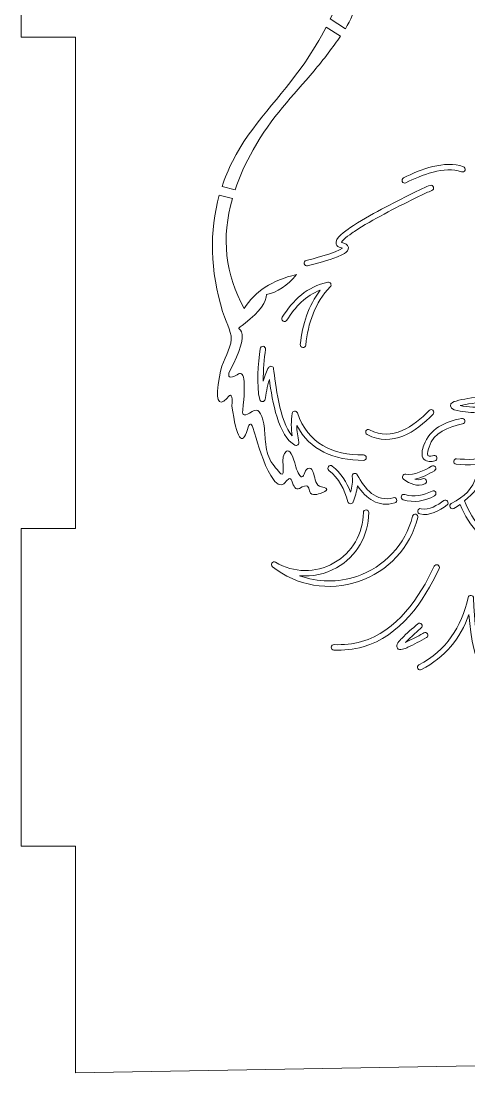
# Model space of a CAD drawing. Header units: centimetres. Extents: x -35.4 to 35.4, y -35.4 to 35.4.
# Drawn here: x 6.44 to 11.38, y -35.18 to -23.59 of the extents above; entities that cross this region are included whole.
import ezdxf

# ---------------------------------------------------------------- set-up
doc = ezdxf.new("R2010")
doc.units = ezdxf.units.CM
doc.header["$MEASUREMENT"] = 0
doc.layers.add('layer 1', color=7, linetype='Continuous')

msp = doc.modelspace()

# ---------------------------------------------------------------- linework, layer by layer
at = {"layer": 'layer 1', "color": 250, "lineweight": 9}
for points, knots in [([(25.92077, -18.09529), (25.92077, -18.09529), (7.04419, -17.76356), (7.04419, -17.76356), (7.04419, -17.76356), (7.04419, -17.76356), (7.04419, -20.26356), (7.04419, -20.26356), (7.04419, -20.26356), (7.04419, -20.26356), (6.44419, -20.26356), (6.44419, -20.26356), (6.44419, -20.26356), (6.44419, -20.26356), (6.44419, -23.76356), (6.44419, -23.76356), (6.44419, -23.76356), (6.44419, -23.76356), (7.04419, -23.76356), (7.04419, -23.76356), (7.04419, -23.76356), (7.04419, -23.76356), (7.04419, -29.17998), (7.04419, -29.17998), (7.04419, -29.17998), (7.04419, -29.17998), (6.44419, -29.17998), (6.44419, -29.17998), (6.44419, -29.17998), (6.44419, -29.17998), (6.44419, -32.67998), (6.44419, -32.67998), (6.44419, -32.67998), (6.44419, -32.67998), (7.04419, -32.67998), (7.04419, -32.67998), (7.04419, -32.67998), (7.04419, -32.67998), (7.04419, -35.17998), (7.04419, -35.17998), (7.04419, -35.17998), (7.04419, -35.17998), (25.92077, -34.84825), (25.92077, -34.84825), (25.92077, -34.84825), (25.92077, -34.84825), (25.92077, -32.67998), (25.92077, -32.67998), (25.92077, -32.67998), (25.92077, -32.67998), (26.52077, -32.67998), (26.52077, -32.67998), (26.52077, -32.67998), (26.52077, -32.67998), (26.52077, -33.27998), (26.52077, -33.27998), (26.52077, -33.27998), (26.52077, -33.27998), (26.82077, -33.27998), (26.82077, -33.27998), (26.82077, -33.27998), (26.90033, -33.27998), (26.97664, -33.24837), (27.0329, -33.19211), (27.0329, -33.19211), (27.08916, -33.13585), (27.12077, -33.05954), (27.12077, -32.97998), (27.12077, -32.97998), (27.12077, -32.97998), (27.12077, -28.87998), (27.12077, -28.87998), (27.12077, -28.87998), (27.12077, -28.71429), (26.98645, -28.57998), (26.82077, -28.57998), (26.82077, -28.57998), (26.82077, -28.57998), (26.52077, -28.57998), (26.52077, -28.57998), (26.52077, -28.57998), (26.52077, -28.57998), (26.52077, -29.17998), (26.52077, -29.17998), (26.52077, -29.17998), (26.52077, -29.17998), (25.92077, -29.17998), (25.92077, -29.17998), (25.92077, -29.17998), (25.92077, -29.17998), (25.92077, -23.76356), (25.92077, -23.76356), (25.92077, -23.76356), (25.92077, -23.76356), (26.59077, -23.76356), (26.59077, -23.76356), (26.59077, -23.76356), (26.59077, -23.76356), (26.59077, -24.36356), (26.59077, -24.36356), (26.59077, -24.36356), (26.59077, -24.36356), (26.82077, -24.36356), (26.82077, -24.36356), (26.82077, -24.36356), (26.90033, -24.36356), (26.97664, -24.33196), (27.0329, -24.2757), (27.0329, -24.2757), (27.08916, -24.21944), (27.12077, -24.14313), (27.12077, -24.06356), (27.12077, -24.06356), (27.12077, -24.06356), (27.12077, -19.96356), (27.12077, -19.96356), (27.12077, -19.96356), (27.12077, -19.79788), (26.98645, -19.66357), (26.82077, -19.66356), (26.82077, -19.66356), (26.82077, -19.66356), (26.59077, -19.66356), (26.59077, -19.66356), (26.59077, -19.66356), (26.59077, -19.66356), (26.59077, -20.26356), (26.59077, -20.26356), (26.59077, -20.26356), (26.59077, -20.26356), (25.92077, -20.26356), (25.92077, -20.26356), (25.92077, -20.26356), (25.92077, -20.26356), (25.92077, -18.09529), (25.92077, -18.09529)], [0, 0, 0, 0, 0.02857143, 0.02857143, 0.02857143, 0.02857143, 0.05714286, 0.05714286, 0.05714286, 0.05714286, 0.08571429, 0.08571429, 0.08571429, 0.08571429, 0.11428571, 0.11428571, 0.11428571, 0.11428571, 0.14285714, 0.14285714, 0.14285714, 0.14285714, 0.17142857, 0.17142857, 0.17142857, 0.17142857, 0.2, 0.2, 0.2, 0.2, 0.22857143, 0.22857143, 0.22857143, 0.22857143, 0.25714286, 0.25714286, 0.25714286, 0.25714286, 0.28571429, 0.28571429, 0.28571429, 0.28571429, 0.31428571, 0.31428571, 0.31428571, 0.31428571, 0.34285714, 0.34285714, 0.34285714, 0.34285714, 0.37142857, 0.37142857, 0.37142857, 0.37142857, 0.4, 0.4, 0.4, 0.4, 0.42857143, 0.42857143, 0.42857143, 0.42857143, 0.45714286, 0.45714286, 0.45714286, 0.45714286, 0.48571429, 0.48571429, 0.48571429, 0.48571429, 0.51428571, 0.51428571, 0.51428571, 0.51428571, 0.54285714, 0.54285714, 0.54285714, 0.54285714, 0.57142857, 0.57142857, 0.57142857, 0.57142857, 0.6, 0.6, 0.6, 0.6, 0.62857143, 0.62857143, 0.62857143, 0.62857143, 0.65714286, 0.65714286, 0.65714286, 0.65714286, 0.68571429, 0.68571429, 0.68571429, 0.68571429, 0.71428571, 0.71428571, 0.71428571, 0.71428571, 0.74285714, 0.74285714, 0.74285714, 0.74285714, 0.77142857, 0.77142857, 0.77142857, 0.77142857, 0.8, 0.8, 0.8, 0.8, 0.82857143, 0.82857143, 0.82857143, 0.82857143, 0.85714286, 0.85714286, 0.85714286, 0.85714286, 0.88571429, 0.88571429, 0.88571429, 0.88571429, 0.91428571, 0.91428571, 0.91428571, 0.91428571, 0.94285714, 0.94285714, 0.94285714, 0.94285714, 1, 1, 1, 1]), ([(10.22658, -22.96989), (10.17871, -23.31217), (10.13847, -23.4739), (10.01925, -23.67045), (10.01925, -23.67045), (10.01925, -23.67045), (9.85374, -23.56309), (9.85374, -23.56309), (9.85374, -23.56309), (9.96768, -23.33109), (10.04704, -23.10343), (10.09183, -22.88005), (10.09183, -22.88005), (10.14798, -22.60003), (10.13015, -22.35677), (10.15505, -22.09305), (10.15505, -22.09305), (10.16453, -21.99257), (10.18045, -21.89639), (10.20341, -21.8023), (10.20341, -21.8023), (10.20341, -21.8023), (10.31098, -21.84999), (10.31098, -21.84999), (10.31098, -21.84999), (10.25903, -22.13533), (10.2717, -22.42915), (10.24892, -22.79149), (10.24892, -22.79149), (10.24497, -22.85433), (10.23445, -22.91354), (10.22658, -22.96989)], [0, 0, 0, 0, 0.11111111, 0.11111111, 0.11111111, 0.11111111, 0.22222222, 0.22222222, 0.22222222, 0.22222222, 0.33333333, 0.33333333, 0.33333333, 0.33333333, 0.44444444, 0.44444444, 0.44444444, 0.44444444, 0.55555556, 0.55555556, 0.55555556, 0.55555556, 0.66666667, 0.66666667, 0.66666667, 0.66666667, 0.77777778, 0.77777778, 0.77777778, 0.77777778, 1, 1, 1, 1]), ([(9.00344, -25.00445), (8.91931, -25.15451), (8.85301, -25.30126), (8.80452, -25.44466), (8.80452, -25.44466), (8.80452, -25.44466), (8.65962, -25.40928), (8.65962, -25.40928), (8.65962, -25.40928), (8.691, -25.31582), (8.72932, -25.22383), (8.77462, -25.13334), (8.77462, -25.13334), (8.97804, -24.72699), (9.31418, -24.42474), (9.57125, -24.04545), (9.57125, -24.04545), (9.66089, -23.9132), (9.73984, -23.78228), (9.80812, -23.6527), (9.80812, -23.6527), (9.80812, -23.6527), (9.96507, -23.7545), (9.96507, -23.7545), (9.96507, -23.7545), (9.92718, -23.81033), (9.8829, -23.87069), (9.83057, -23.93965), (9.83057, -23.93965), (9.77838, -24.00846), (9.72633, -24.07251), (9.67462, -24.13387), (9.67462, -24.13387), (9.43774, -24.415), (9.20799, -24.6396), (9.00344, -25.00445)], [0, 0, 0, 0, 0.1, 0.1, 0.1, 0.1, 0.2, 0.2, 0.2, 0.2, 0.3, 0.3, 0.3, 0.3, 0.4, 0.4, 0.4, 0.4, 0.5, 0.5, 0.5, 0.5, 0.6, 0.6, 0.6, 0.6, 0.7, 0.7, 0.7, 0.7, 0.8, 0.8, 0.8, 0.8, 1, 1, 1, 1]), ([(10.66058, -25.31451), (10.84383, -25.22356), (11.1157, -25.11529), (11.32063, -25.19151), (11.32063, -25.19151), (11.33612, -25.19727), (11.34405, -25.2146), (11.33829, -25.23009), (11.33829, -25.23009), (11.33253, -25.24558), (11.3152, -25.25351), (11.29971, -25.24775), (11.29971, -25.24775), (11.11419, -25.17874), (10.85232, -25.28633), (10.68726, -25.36825), (10.68726, -25.36825), (10.67246, -25.3756), (10.65439, -25.36952), (10.64705, -25.35472), (10.64705, -25.35472), (10.6397, -25.33992), (10.64578, -25.32185), (10.66058, -25.31451)], [0, 0, 0, 0, 0.14285714, 0.14285714, 0.14285714, 0.14285714, 0.28571429, 0.28571429, 0.28571429, 0.28571429, 0.42857143, 0.42857143, 0.42857143, 0.42857143, 0.57142857, 0.57142857, 0.57142857, 0.57142857, 0.71428571, 0.71428571, 0.71428571, 0.71428571, 1, 1, 1, 1]), ([(9.14905, -26.60013), (9.15383, -26.67958), (9.07586, -26.78488), (8.91518, -26.91605), (8.91518, -26.91605), (8.81338, -26.99909), (8.84388, -26.95171), (8.87298, -27.01208), (8.87298, -27.01208), (8.90517, -27.07895), (8.86238, -27.22245), (8.74453, -27.44258), (8.74453, -27.44258), (8.71609, -27.51483), (8.74358, -27.52924), (8.82702, -27.48579), (8.82702, -27.48579), (8.90446, -27.41947), (8.92475, -27.54907), (8.8879, -27.87462), (8.8879, -27.87462), (8.87651, -27.94131), (8.9112, -27.9459), (8.99197, -27.88836), (8.99197, -27.88836), (9.05361, -27.84845), (9.09604, -27.89442), (9.11919, -28.02625), (9.11919, -28.02625), (9.13116, -28.09438), (9.13246, -28.15857), (9.13791, -28.22107), (9.13791, -28.22107), (9.14514, -28.30395), (9.16192, -28.37544), (9.19901, -28.43968), (9.19901, -28.43968), (9.21713, -28.47106), (9.2807, -28.55163), (9.30878, -28.57604), (9.30878, -28.57604), (9.36914, -28.62839), (9.29141, -28.36642), (9.36911, -28.3275), (9.36911, -28.3275), (9.40668, -28.30868), (9.44134, -28.36651), (9.47309, -28.50106), (9.47309, -28.50106), (9.49887, -28.57332), (9.52081, -28.60997), (9.53886, -28.61101), (9.53886, -28.61101), (9.56901, -28.61272), (9.5694, -28.51347), (9.62427, -28.51353), (9.62427, -28.51353), (9.64372, -28.51356), (9.65959, -28.53556), (9.67188, -28.57946), (9.67188, -28.57946), (9.68656, -28.63197), (9.68758, -28.70542), (9.75784, -28.721), (9.75784, -28.721), (9.83872, -28.73675), (9.83342, -28.76052), (9.74197, -28.79227), (9.74197, -28.79227), (9.71751, -28.80073), (9.69153, -28.80778), (9.6695, -28.80496), (9.6695, -28.80496), (9.60634, -28.79685), (9.6307, -28.72951), (9.60268, -28.71411), (9.60268, -28.71411), (9.58618, -28.70503), (9.55672, -28.71257), (9.51432, -28.73672), (9.51432, -28.73672), (9.46936, -28.76219), (9.45165, -28.7153), (9.42922, -28.65477), (9.42922, -28.65477), (9.40988, -28.60255), (9.38777, -28.63776), (9.35742, -28.67105), (9.35742, -28.67105), (9.31668, -28.71579), (9.27186, -28.70151), (9.22594, -28.64076), (9.22594, -28.64076), (9.14486, -28.53351), (9.07613, -28.31426), (9.03561, -28.18346), (9.03561, -28.18346), (9.03561, -28.18346), (8.99989, -28.06646), (8.99989, -28.06646), (8.99989, -28.06646), (8.98232, -28.00878), (8.96264, -28.01551), (8.94092, -28.08671), (8.94092, -28.08671), (8.87985, -28.27987), (8.82224, -28.19413), (8.76811, -27.82946), (8.76811, -27.82946), (8.77853, -27.70678), (8.76019, -27.67928), (8.71312, -27.74699), (8.71312, -27.74699), (8.61358, -27.84157), (8.58618, -27.76118), (8.63092, -27.50582), (8.63092, -27.50582), (8.66136, -27.3318), (8.7278, -27.2565), (8.75518, -27.13644), (8.75518, -27.13644), (8.78115, -27.0226), (8.71505, -26.94944), (8.66656, -26.78926), (8.66656, -26.78926), (8.52885, -26.33446), (8.5167, -25.90636), (8.63004, -25.50499), (8.63004, -25.50499), (8.63004, -25.50499), (8.77468, -25.54031), (8.77468, -25.54031), (8.77468, -25.54031), (8.65015, -25.97631), (8.69374, -26.38091), (8.90556, -26.75408), (8.90556, -26.75408), (9.01867, -26.56785), (9.21047, -26.44322), (9.48093, -26.38019), (9.48093, -26.38019), (9.37953, -26.50356), (9.2689, -26.57687), (9.14905, -26.60013)], [0, 0, 0, 0, 0.02702703, 0.02702703, 0.02702703, 0.02702703, 0.05405405, 0.05405405, 0.05405405, 0.05405405, 0.08108108, 0.08108108, 0.08108108, 0.08108108, 0.10810811, 0.10810811, 0.10810811, 0.10810811, 0.13513514, 0.13513514, 0.13513514, 0.13513514, 0.16216216, 0.16216216, 0.16216216, 0.16216216, 0.18918919, 0.18918919, 0.18918919, 0.18918919, 0.21621622, 0.21621622, 0.21621622, 0.21621622, 0.24324324, 0.24324324, 0.24324324, 0.24324324, 0.27027027, 0.27027027, 0.27027027, 0.27027027, 0.2972973, 0.2972973, 0.2972973, 0.2972973, 0.32432432, 0.32432432, 0.32432432, 0.32432432, 0.35135135, 0.35135135, 0.35135135, 0.35135135, 0.37837838, 0.37837838, 0.37837838, 0.37837838, 0.40540541, 0.40540541, 0.40540541, 0.40540541, 0.43243243, 0.43243243, 0.43243243, 0.43243243, 0.45945946, 0.45945946, 0.45945946, 0.45945946, 0.48648649, 0.48648649, 0.48648649, 0.48648649, 0.51351351, 0.51351351, 0.51351351, 0.51351351, 0.54054054, 0.54054054, 0.54054054, 0.54054054, 0.56756757, 0.56756757, 0.56756757, 0.56756757, 0.59459459, 0.59459459, 0.59459459, 0.59459459, 0.62162162, 0.62162162, 0.62162162, 0.62162162, 0.64864865, 0.64864865, 0.64864865, 0.64864865, 0.67567568, 0.67567568, 0.67567568, 0.67567568, 0.7027027, 0.7027027, 0.7027027, 0.7027027, 0.72972973, 0.72972973, 0.72972973, 0.72972973, 0.75675676, 0.75675676, 0.75675676, 0.75675676, 0.78378378, 0.78378378, 0.78378378, 0.78378378, 0.81081081, 0.81081081, 0.81081081, 0.81081081, 0.83783784, 0.83783784, 0.83783784, 0.83783784, 0.86486486, 0.86486486, 0.86486486, 0.86486486, 0.89189189, 0.89189189, 0.89189189, 0.89189189, 0.91891892, 0.91891892, 0.91891892, 0.91891892, 0.94594595, 0.94594595, 0.94594595, 0.94594595, 1, 1, 1, 1]), ([(10.99089, -25.4159), (10.99634, -25.4315), (10.98806, -25.44867), (10.97247, -25.45412), (10.97247, -25.45412), (10.95263, -25.46105), (10.93055, -25.47197), (10.91139, -25.48078), (10.91139, -25.48078), (10.87027, -25.49968), (10.82941, -25.51923), (10.7887, -25.53901), (10.7887, -25.53901), (10.6739, -25.5948), (10.5599, -25.65281), (10.44746, -25.71321), (10.44746, -25.71321), (10.33654, -25.77281), (10.22357, -25.83562), (10.1187, -25.90534), (10.1187, -25.90534), (10.09627, -25.92024), (9.99136, -25.99214), (9.97678, -26.02403), (9.97678, -26.02403), (9.97678, -26.02403), (9.98065, -26.02523), (9.98065, -26.02523), (9.98065, -26.02523), (10.00974, -26.03307), (10.04949, -26.04758), (10.05367, -26.08246), (10.05367, -26.08246), (10.06003, -26.1357), (9.96947, -26.16976), (9.9313, -26.18477), (9.9313, -26.18477), (9.8274, -26.22563), (9.71136, -26.25593), (9.60325, -26.28356), (9.60325, -26.28356), (9.58724, -26.28765), (9.57085, -26.27793), (9.56675, -26.26192), (9.56675, -26.26192), (9.56266, -26.24591), (9.57238, -26.22952), (9.58839, -26.22542), (9.58839, -26.22542), (9.63643, -26.21315), (9.93199, -26.13644), (9.98762, -26.09078), (9.98762, -26.09078), (9.97976, -26.08739), (9.96946, -26.08436), (9.96505, -26.08317), (9.96505, -26.08317), (9.94459, -26.07766), (9.92551, -26.06649), (9.91811, -26.04547), (9.91811, -26.04547), (9.89521, -25.98046), (10.02592, -25.89578), (10.06879, -25.8666), (10.06879, -25.8666), (10.17954, -25.79119), (10.30105, -25.72376), (10.41907, -25.66036), (10.41907, -25.66036), (10.53222, -25.59957), (10.64695, -25.54119), (10.76248, -25.48504), (10.76248, -25.48504), (10.80357, -25.46508), (10.84482, -25.44534), (10.88633, -25.42626), (10.88633, -25.42626), (10.90733, -25.41661), (10.9309, -25.40509), (10.95267, -25.39748), (10.95267, -25.39748), (10.96827, -25.39203), (10.98544, -25.40031), (10.99089, -25.4159)], [0, 0, 0, 0, 0.04545455, 0.04545455, 0.04545455, 0.04545455, 0.09090909, 0.09090909, 0.09090909, 0.09090909, 0.13636364, 0.13636364, 0.13636364, 0.13636364, 0.18181818, 0.18181818, 0.18181818, 0.18181818, 0.22727273, 0.22727273, 0.22727273, 0.22727273, 0.27272727, 0.27272727, 0.27272727, 0.27272727, 0.31818182, 0.31818182, 0.31818182, 0.31818182, 0.36363636, 0.36363636, 0.36363636, 0.36363636, 0.40909091, 0.40909091, 0.40909091, 0.40909091, 0.45454545, 0.45454545, 0.45454545, 0.45454545, 0.5, 0.5, 0.5, 0.5, 0.54545455, 0.54545455, 0.54545455, 0.54545455, 0.59090909, 0.59090909, 0.59090909, 0.59090909, 0.63636364, 0.63636364, 0.63636364, 0.63636364, 0.68181818, 0.68181818, 0.68181818, 0.68181818, 0.72727273, 0.72727273, 0.72727273, 0.72727273, 0.77272727, 0.77272727, 0.77272727, 0.77272727, 0.81818182, 0.81818182, 0.81818182, 0.81818182, 0.86363636, 0.86363636, 0.86363636, 0.86363636, 0.90909091, 0.90909091, 0.90909091, 0.90909091, 1, 1, 1, 1]), ([(9.85311, -26.51488), (9.68401, -26.69075), (9.60686, -26.9178), (9.58247, -27.15694), (9.58247, -27.15694), (9.58079, -27.17338), (9.56601, -27.18542), (9.54958, -27.18375), (9.54958, -27.18375), (9.53314, -27.18207), (9.5211, -27.16729), (9.52277, -27.15086), (9.52277, -27.15086), (9.5451, -26.93202), (9.61007, -26.7235), (9.74299, -26.55092), (9.74299, -26.55092), (9.58454, -26.61183), (9.4653, -26.73696), (9.37383, -26.88312), (9.37383, -26.88312), (9.36506, -26.89712), (9.34649, -26.9014), (9.33248, -26.89263), (9.33248, -26.89263), (9.31848, -26.88386), (9.3142, -26.86529), (9.32297, -26.85128), (9.32297, -26.85128), (9.44086, -26.66293), (9.6021, -26.50971), (9.82555, -26.46468), (9.82555, -26.46468), (9.83863, -26.46205), (9.85136, -26.46797), (9.85778, -26.47966), (9.85778, -26.47966), (9.8642, -26.49135), (9.86235, -26.50527), (9.85311, -26.51488)], [0, 0, 0, 0, 0.09090909, 0.09090909, 0.09090909, 0.09090909, 0.18181818, 0.18181818, 0.18181818, 0.18181818, 0.27272727, 0.27272727, 0.27272727, 0.27272727, 0.36363636, 0.36363636, 0.36363636, 0.36363636, 0.45454545, 0.45454545, 0.45454545, 0.45454545, 0.54545455, 0.54545455, 0.54545455, 0.54545455, 0.63636364, 0.63636364, 0.63636364, 0.63636364, 0.72727273, 0.72727273, 0.72727273, 0.72727273, 0.81818182, 0.81818182, 0.81818182, 0.81818182, 1, 1, 1, 1]), ([(9.20687, -27.39198), (9.21911, -27.39525), (9.22763, -27.4052), (9.22897, -27.4178), (9.22897, -27.4178), (9.24562, -27.57462), (9.29485, -27.99784), (9.43332, -28.15901), (9.43332, -28.15901), (9.42131, -28.07695), (9.41992, -27.9938), (9.43265, -27.91127), (9.43265, -27.91127), (9.43478, -27.89746), (9.4457, -27.88721), (9.45961, -27.88596), (9.45961, -27.88596), (9.47352, -27.88471), (9.48609, -27.89284), (9.49066, -27.90604), (9.49066, -27.90604), (9.60721, -28.24339), (9.8769, -28.36727), (10.22044, -28.36892), (10.22044, -28.36892), (10.23697, -28.369), (10.25038, -28.38254), (10.2503, -28.39906), (10.2503, -28.39906), (10.25022, -28.41559), (10.23668, -28.429), (10.22016, -28.42892), (10.22016, -28.42892), (9.89337, -28.42735), (9.62741, -28.31801), (9.48379, -28.04225), (9.48379, -28.04225), (9.48476, -28.10438), (9.49319, -28.16633), (9.50723, -28.22722), (9.50723, -28.22722), (9.50992, -28.23888), (9.50584, -28.25033), (9.49638, -28.25767), (9.49638, -28.25767), (9.48692, -28.265), (9.47481, -28.2661), (9.46419, -28.26059), (9.46419, -28.26059), (9.28327, -28.16675), (9.21267, -27.77705), (9.18211, -27.53547), (9.18211, -27.53547), (9.15915, -27.61218), (9.14276, -27.70669), (9.13446, -27.75587), (9.13446, -27.75587), (9.13207, -27.77003), (9.1204, -27.78029), (9.10606, -27.78086), (9.10606, -27.78086), (9.09172, -27.78142), (9.07927, -27.7721), (9.07578, -27.75818), (9.07578, -27.75818), (9.03578, -27.59873), (9.05946, -27.35925), (9.07904, -27.19743), (9.07904, -27.19743), (9.08102, -27.18102), (9.09602, -27.16926), (9.11242, -27.17125), (9.11242, -27.17125), (9.12883, -27.17323), (9.14059, -27.18823), (9.1386, -27.20463), (9.1386, -27.20463), (9.12677, -27.3025), (9.1127, -27.43441), (9.11405, -27.55616), (9.11405, -27.55616), (9.12995, -27.49535), (9.15005, -27.43761), (9.17484, -27.40338), (9.17484, -27.40338), (9.18227, -27.39311), (9.19462, -27.38872), (9.20687, -27.39198)], [0, 0, 0, 0, 0.04347826, 0.04347826, 0.04347826, 0.04347826, 0.08695652, 0.08695652, 0.08695652, 0.08695652, 0.13043478, 0.13043478, 0.13043478, 0.13043478, 0.17391304, 0.17391304, 0.17391304, 0.17391304, 0.2173913, 0.2173913, 0.2173913, 0.2173913, 0.26086957, 0.26086957, 0.26086957, 0.26086957, 0.30434783, 0.30434783, 0.30434783, 0.30434783, 0.34782609, 0.34782609, 0.34782609, 0.34782609, 0.39130435, 0.39130435, 0.39130435, 0.39130435, 0.43478261, 0.43478261, 0.43478261, 0.43478261, 0.47826087, 0.47826087, 0.47826087, 0.47826087, 0.52173913, 0.52173913, 0.52173913, 0.52173913, 0.56521739, 0.56521739, 0.56521739, 0.56521739, 0.60869565, 0.60869565, 0.60869565, 0.60869565, 0.65217391, 0.65217391, 0.65217391, 0.65217391, 0.69565217, 0.69565217, 0.69565217, 0.69565217, 0.73913043, 0.73913043, 0.73913043, 0.73913043, 0.7826087, 0.7826087, 0.7826087, 0.7826087, 0.82608696, 0.82608696, 0.82608696, 0.82608696, 0.86956522, 0.86956522, 0.86956522, 0.86956522, 0.91304348, 0.91304348, 0.91304348, 0.91304348, 1, 1, 1, 1]), ([(11.36823, -27.74687), (11.59825, -27.70898), (11.85821, -27.72331), (12.00262, -27.93222), (12.00262, -27.93222), (12.01201, -27.94581), (12.00859, -27.96456), (11.995, -27.97396), (11.995, -27.97396), (11.98141, -27.98335), (11.96266, -27.97993), (11.95326, -27.96634), (11.95326, -27.96634), (11.82362, -27.77878), (11.58266, -27.77236), (11.37799, -27.80607), (11.37799, -27.80607), (11.3637, -27.80842), (11.31979, -27.81585), (11.28338, -27.82444), (11.28338, -27.82444), (11.36155, -27.83773), (11.49759, -27.84669), (11.5282, -27.84864), (11.5282, -27.84864), (11.54469, -27.84969), (11.55728, -27.864), (11.55623, -27.88049), (11.55623, -27.88049), (11.55518, -27.89698), (11.54087, -27.90957), (11.52438, -27.90852), (11.52438, -27.90852), (11.445, -27.90346), (11.36178, -27.89785), (11.28326, -27.88498), (11.28326, -27.88498), (11.25166, -27.8798), (11.17939, -27.87057), (11.17806, -27.82756), (11.17806, -27.82756), (11.17706, -27.79491), (11.21497, -27.78169), (11.24022, -27.77401), (11.24022, -27.77401), (11.28099, -27.76159), (11.32621, -27.75379), (11.36823, -27.74687)], [0, 0, 0, 0, 0.07692308, 0.07692308, 0.07692308, 0.07692308, 0.15384615, 0.15384615, 0.15384615, 0.15384615, 0.23076923, 0.23076923, 0.23076923, 0.23076923, 0.30769231, 0.30769231, 0.30769231, 0.30769231, 0.38461538, 0.38461538, 0.38461538, 0.38461538, 0.46153846, 0.46153846, 0.46153846, 0.46153846, 0.53846154, 0.53846154, 0.53846154, 0.53846154, 0.61538462, 0.61538462, 0.61538462, 0.61538462, 0.69230769, 0.69230769, 0.69230769, 0.69230769, 0.76923077, 0.76923077, 0.76923077, 0.76923077, 0.84615385, 0.84615385, 0.84615385, 0.84615385, 1, 1, 1, 1]), ([(10.28719, -28.09149), (10.53638, -28.22112), (10.77108, -28.05553), (10.94299, -27.87734), (10.94299, -27.87734), (10.95446, -27.86545), (10.97352, -27.86511), (10.98541, -27.87658), (10.98541, -27.87658), (10.9973, -27.88805), (10.99764, -27.90711), (10.98617, -27.919), (10.98617, -27.919), (10.79379, -28.1184), (10.5353, -28.28819), (10.25949, -28.14471), (10.25949, -28.14471), (10.24484, -28.13709), (10.2391, -28.11891), (10.24673, -28.10425), (10.24673, -28.10425), (10.25435, -28.0896), (10.27253, -28.08386), (10.28719, -28.09149)], [0, 0, 0, 0, 0.14285714, 0.14285714, 0.14285714, 0.14285714, 0.28571429, 0.28571429, 0.28571429, 0.28571429, 0.42857143, 0.42857143, 0.42857143, 0.42857143, 0.57142857, 0.57142857, 0.57142857, 0.57142857, 0.71428571, 0.71428571, 0.71428571, 0.71428571, 1, 1, 1, 1]), ([(11.33582, -27.99039), (11.33908, -28.00659), (11.32853, -28.02246), (11.31233, -28.02572), (11.31233, -28.02572), (11.14549, -28.05929), (10.99716, -28.12007), (10.94198, -28.28106), (10.94198, -28.28106), (10.94198, -28.28106), (10.94161, -28.28207), (10.94161, -28.28207), (10.94161, -28.28207), (10.93536, -28.29837), (10.91428, -28.35857), (10.92936, -28.37453), (10.92936, -28.37453), (10.94057, -28.38638), (10.98003, -28.37873), (10.9932, -28.37565), (10.9932, -28.37565), (11.00929, -28.3719), (11.02547, -28.38196), (11.02923, -28.39806), (11.02923, -28.39806), (11.03298, -28.41415), (11.02292, -28.43033), (11.00682, -28.43409), (11.00682, -28.43409), (10.96745, -28.44327), (10.91641, -28.44817), (10.88576, -28.41574), (10.88576, -28.41574), (10.84775, -28.37554), (10.86817, -28.30613), (10.8854, -28.26109), (10.8854, -28.26109), (10.94761, -28.0802), (11.11293, -28.00464), (11.30049, -27.9669), (11.30049, -27.9669), (11.31669, -27.96364), (11.33256, -27.97419), (11.33582, -27.99039)], [0, 0, 0, 0, 0.08333333, 0.08333333, 0.08333333, 0.08333333, 0.16666667, 0.16666667, 0.16666667, 0.16666667, 0.25, 0.25, 0.25, 0.25, 0.33333333, 0.33333333, 0.33333333, 0.33333333, 0.41666667, 0.41666667, 0.41666667, 0.41666667, 0.5, 0.5, 0.5, 0.5, 0.58333333, 0.58333333, 0.58333333, 0.58333333, 0.66666667, 0.66666667, 0.66666667, 0.66666667, 0.75, 0.75, 0.75, 0.75, 0.83333333, 0.83333333, 0.83333333, 0.83333333, 1, 1, 1, 1]), ([(11.24634, -28.41031), (11.33769, -28.41894), (11.53802, -28.43198), (11.61189, -28.36324), (11.61189, -28.36324), (11.62399, -28.35198), (11.64304, -28.35267), (11.65429, -28.36476), (11.65429, -28.36476), (11.66555, -28.37686), (11.66486, -28.39591), (11.65277, -28.40716), (11.65277, -28.40716), (11.56105, -28.49251), (11.35529, -28.48086), (11.2407, -28.47005), (11.2407, -28.47005), (11.22425, -28.46849), (11.2121, -28.45381), (11.21365, -28.43736), (11.21365, -28.43736), (11.21521, -28.42091), (11.22989, -28.40876), (11.24634, -28.41031)], [0, 0, 0, 0, 0.14285714, 0.14285714, 0.14285714, 0.14285714, 0.28571429, 0.28571429, 0.28571429, 0.28571429, 0.42857143, 0.42857143, 0.42857143, 0.42857143, 0.57142857, 0.57142857, 0.57142857, 0.57142857, 0.71428571, 0.71428571, 0.71428571, 0.71428571, 1, 1, 1, 1]), ([(10.15066, -28.58722), (10.23155, -28.74028), (10.35603, -28.89522), (10.54779, -28.8395), (10.54779, -28.8395), (10.56366, -28.83489), (10.58036, -28.84407), (10.58497, -28.85994), (10.58497, -28.85994), (10.58958, -28.87581), (10.5804, -28.89251), (10.56453, -28.89712), (10.56453, -28.89712), (10.38159, -28.95028), (10.24799, -28.84713), (10.15326, -28.70827), (10.15326, -28.70827), (10.14456, -28.77055), (10.12462, -28.8338), (10.10515, -28.88656), (10.10515, -28.88656), (10.10057, -28.89899), (10.08897, -28.90671), (10.07573, -28.90614), (10.07573, -28.90614), (10.06249, -28.90558), (10.05159, -28.8969), (10.04808, -28.88412), (10.04808, -28.88412), (10.0115, -28.75102), (9.94803, -28.6257), (9.83837, -28.53829), (9.83837, -28.53829), (9.82545, -28.52799), (9.82331, -28.50905), (9.83361, -28.49613), (9.83361, -28.49613), (9.84391, -28.48321), (9.86285, -28.48107), (9.87577, -28.49137), (9.87577, -28.49137), (9.97083, -28.56715), (10.03467, -28.66808), (10.077, -28.77926), (10.077, -28.77926), (10.09295, -28.72117), (10.10347, -28.65809), (10.09457, -28.60632), (10.09457, -28.60632), (10.09206, -28.59168), (10.1004, -28.57763), (10.11447, -28.57284), (10.11447, -28.57284), (10.12854, -28.56805), (10.14372, -28.57408), (10.15066, -28.58722)], [0, 0, 0, 0, 0.06666667, 0.06666667, 0.06666667, 0.06666667, 0.13333333, 0.13333333, 0.13333333, 0.13333333, 0.2, 0.2, 0.2, 0.2, 0.26666667, 0.26666667, 0.26666667, 0.26666667, 0.33333333, 0.33333333, 0.33333333, 0.33333333, 0.4, 0.4, 0.4, 0.4, 0.46666667, 0.46666667, 0.46666667, 0.46666667, 0.53333333, 0.53333333, 0.53333333, 0.53333333, 0.6, 0.6, 0.6, 0.6, 0.66666667, 0.66666667, 0.66666667, 0.66666667, 0.73333333, 0.73333333, 0.73333333, 0.73333333, 0.8, 0.8, 0.8, 0.8, 0.86666667, 0.86666667, 0.86666667, 0.86666667, 1, 1, 1, 1]), ([(10.97044, -28.49113), (10.98456, -28.48255), (11.00308, -28.48707), (11.01165, -28.5012), (11.01165, -28.5012), (11.02023, -28.51532), (11.01571, -28.53384), (11.00158, -28.54241), (11.00158, -28.54241), (10.93922, -28.58028), (10.86194, -28.61993), (10.78412, -28.6361), (10.78412, -28.6361), (10.81223, -28.64446), (10.84175, -28.6448), (10.87114, -28.631), (10.87114, -28.631), (10.8861, -28.62398), (10.90402, -28.63045), (10.91105, -28.64541), (10.91105, -28.64541), (10.91807, -28.66037), (10.9116, -28.67829), (10.89664, -28.68532), (10.89664, -28.68532), (10.81236, -28.72488), (10.7289, -28.68884), (10.66093, -28.63446), (10.66093, -28.63446), (10.65017, -28.62585), (10.64666, -28.61158), (10.6522, -28.59897), (10.6522, -28.59897), (10.65774, -28.58635), (10.67062, -28.57928), (10.68424, -28.58138), (10.68424, -28.58138), (10.77824, -28.59587), (10.89287, -28.53824), (10.97044, -28.49113)], [0, 0, 0, 0, 0.09090909, 0.09090909, 0.09090909, 0.09090909, 0.18181818, 0.18181818, 0.18181818, 0.18181818, 0.27272727, 0.27272727, 0.27272727, 0.27272727, 0.36363636, 0.36363636, 0.36363636, 0.36363636, 0.45454545, 0.45454545, 0.45454545, 0.45454545, 0.54545455, 0.54545455, 0.54545455, 0.54545455, 0.63636364, 0.63636364, 0.63636364, 0.63636364, 0.72727273, 0.72727273, 0.72727273, 0.72727273, 0.81818182, 0.81818182, 0.81818182, 0.81818182, 1, 1, 1, 1]), ([(11.84571, -29.67633), (11.84591, -29.73753), (11.85197, -29.79972), (11.86508, -29.86023), (11.86508, -29.86023), (11.86508, -29.86023), (11.80819, -29.88081), (11.80819, -29.88081), (11.80819, -29.88081), (11.79301, -29.81384), (11.78593, -29.74477), (11.78571, -29.67653), (11.78571, -29.67653), (11.78547, -29.60208), (11.79313, -29.52689), (11.80789, -29.45284), (11.80789, -29.45284), (11.56621, -29.35309), (11.37693, -29.15793), (11.28487, -28.91326), (11.28487, -28.91326), (11.2628, -28.92911), (11.23944, -28.94385), (11.21476, -28.95741), (11.21476, -28.95741), (11.20028, -28.96537), (11.18198, -28.96005), (11.17402, -28.94557), (11.17402, -28.94557), (11.16606, -28.93109), (11.17138, -28.91279), (11.18586, -28.90483), (11.18586, -28.90483), (11.34501, -28.81738), (11.41269, -28.75758), (11.4678, -28.58632), (11.4678, -28.58632), (11.47286, -28.57059), (11.48982, -28.56189), (11.50555, -28.56695), (11.50555, -28.56695), (11.52128, -28.57201), (11.52998, -28.58897), (11.52492, -28.6047), (11.52492, -28.6047), (11.48032, -28.74328), (11.43919, -28.78257), (11.33443, -28.87399), (11.33443, -28.87399), (11.41683, -29.10836), (11.59363, -29.29634), (11.82133, -29.39342), (11.82133, -29.39342), (11.82842, -29.36538), (11.83651, -29.33759), (11.84556, -29.31013), (11.84556, -29.31013), (11.84556, -29.31013), (11.90168, -29.33156), (11.90168, -29.33156), (11.90168, -29.33156), (11.89007, -29.36705), (11.88013, -29.40315), (11.87201, -29.43959), (11.87201, -29.43959), (11.87201, -29.43959), (11.87148, -29.44198), (11.87148, -29.44198), (11.87148, -29.44198), (11.8544, -29.51938), (11.84545, -29.59832), (11.84571, -29.67633)], [0, 0, 0, 0, 0.05263158, 0.05263158, 0.05263158, 0.05263158, 0.10526316, 0.10526316, 0.10526316, 0.10526316, 0.15789474, 0.15789474, 0.15789474, 0.15789474, 0.21052632, 0.21052632, 0.21052632, 0.21052632, 0.26315789, 0.26315789, 0.26315789, 0.26315789, 0.31578947, 0.31578947, 0.31578947, 0.31578947, 0.36842105, 0.36842105, 0.36842105, 0.36842105, 0.42105263, 0.42105263, 0.42105263, 0.42105263, 0.47368421, 0.47368421, 0.47368421, 0.47368421, 0.52631579, 0.52631579, 0.52631579, 0.52631579, 0.57894737, 0.57894737, 0.57894737, 0.57894737, 0.63157895, 0.63157895, 0.63157895, 0.63157895, 0.68421053, 0.68421053, 0.68421053, 0.68421053, 0.73684211, 0.73684211, 0.73684211, 0.73684211, 0.78947368, 0.78947368, 0.78947368, 0.78947368, 0.84210526, 0.84210526, 0.84210526, 0.84210526, 0.89473684, 0.89473684, 0.89473684, 0.89473684, 1, 1, 1, 1]), ([(10.97462, -28.76695), (10.98934, -28.75946), (11.00747, -28.76536), (11.01496, -28.78009), (11.01496, -28.78009), (11.02245, -28.79481), (11.01655, -28.81294), (11.00182, -28.82043), (11.00182, -28.82043), (10.89354, -28.87551), (10.7745, -28.90026), (10.65677, -28.86144), (10.65677, -28.86144), (10.64108, -28.85627), (10.6325, -28.83925), (10.63768, -28.82355), (10.63768, -28.82355), (10.64285, -28.80786), (10.65987, -28.79928), (10.67557, -28.80446), (10.67557, -28.80446), (10.77774, -28.83815), (10.88093, -28.81461), (10.97462, -28.76695)], [0, 0, 0, 0, 0.14285714, 0.14285714, 0.14285714, 0.14285714, 0.28571429, 0.28571429, 0.28571429, 0.28571429, 0.42857143, 0.42857143, 0.42857143, 0.42857143, 0.57142857, 0.57142857, 0.57142857, 0.57142857, 0.71428571, 0.71428571, 0.71428571, 0.71428571, 1, 1, 1, 1]), ([(11.10368, -28.87184), (11.11686, -28.86187), (11.13574, -28.8645), (11.1457, -28.87768), (11.1457, -28.87768), (11.15567, -28.89086), (11.15304, -28.90974), (11.13986, -28.9197), (11.13986, -28.9197), (11.05774, -28.98179), (10.94681, -29.04451), (10.83994, -29.01922), (10.83994, -29.01922), (10.82386, -29.01542), (10.81385, -28.9992), (10.81766, -28.98312), (10.81766, -28.98312), (10.82146, -28.96704), (10.83768, -28.95703), (10.85376, -28.96084), (10.85376, -28.96084), (10.94008, -28.98126), (11.03812, -28.9214), (11.10368, -28.87184)], [0, 0, 0, 0, 0.14285714, 0.14285714, 0.14285714, 0.14285714, 0.28571429, 0.28571429, 0.28571429, 0.28571429, 0.42857143, 0.42857143, 0.42857143, 0.42857143, 0.57142857, 0.57142857, 0.57142857, 0.57142857, 0.71428571, 0.71428571, 0.71428571, 0.71428571, 1, 1, 1, 1]), ([(10.27778, -29.00379), (10.27746, -29.25549), (10.14191, -29.48762), (9.92284, -29.61158), (9.92284, -29.61158), (9.79664, -29.683), (9.65387, -29.71216), (9.51423, -29.69931), (9.51423, -29.69931), (9.71486, -29.77268), (9.93756, -29.77743), (10.14516, -29.70718), (10.14516, -29.70718), (10.44938, -29.60424), (10.68095, -29.35452), (10.76071, -29.04343), (10.76071, -29.04343), (10.76481, -29.02742), (10.78121, -29.01772), (10.79722, -29.02182), (10.79722, -29.02182), (10.81323, -29.02592), (10.82293, -29.04232), (10.81883, -29.05833), (10.81883, -29.05833), (10.73403, -29.38907), (10.48783, -29.65458), (10.1644, -29.76402), (10.1644, -29.76402), (9.84131, -29.87334), (9.48385, -29.8118), (9.21593, -29.60074), (9.21593, -29.60074), (9.20347, -29.59093), (9.20079, -29.5732), (9.20979, -29.56015), (9.20979, -29.56015), (9.21878, -29.54709), (9.2363, -29.54329), (9.2499, -29.55143), (9.2499, -29.55143), (9.44727, -29.66963), (9.69308, -29.67266), (9.8933, -29.55936), (9.8933, -29.55936), (10.09357, -29.44603), (10.21748, -29.23382), (10.21778, -29.00371), (10.21778, -29.00371), (10.2178, -28.98719), (10.2313, -28.97373), (10.24782, -28.97375), (10.24782, -28.97375), (10.26434, -28.97377), (10.2778, -28.98727), (10.27778, -29.00379)], [0, 0, 0, 0, 0.06666667, 0.06666667, 0.06666667, 0.06666667, 0.13333333, 0.13333333, 0.13333333, 0.13333333, 0.2, 0.2, 0.2, 0.2, 0.26666667, 0.26666667, 0.26666667, 0.26666667, 0.33333333, 0.33333333, 0.33333333, 0.33333333, 0.4, 0.4, 0.4, 0.4, 0.46666667, 0.46666667, 0.46666667, 0.46666667, 0.53333333, 0.53333333, 0.53333333, 0.53333333, 0.6, 0.6, 0.6, 0.6, 0.66666667, 0.66666667, 0.66666667, 0.66666667, 0.73333333, 0.73333333, 0.73333333, 0.73333333, 0.8, 0.8, 0.8, 0.8, 0.86666667, 0.86666667, 0.86666667, 0.86666667, 1, 1, 1, 1]), ([(9.89589, -30.45837), (9.99827, -30.46378), (10.10018, -30.45361), (10.19876, -30.42507), (10.19876, -30.42507), (10.58686, -30.31274), (10.8364, -29.94301), (10.99823, -29.5959), (10.99823, -29.5959), (11.00521, -29.58093), (11.02312, -29.57441), (11.0381, -29.58139), (11.0381, -29.58139), (11.05307, -29.58837), (11.05959, -29.60628), (11.05261, -29.62126), (11.05261, -29.62126), (10.88272, -29.98565), (10.62205, -30.36502), (10.21545, -30.48271), (10.21545, -30.48271), (10.11041, -30.51311), (10.0018, -30.52405), (9.89273, -30.51829), (9.89273, -30.51829), (9.87623, -30.51742), (9.86348, -30.50325), (9.86435, -30.48675), (9.86435, -30.48675), (9.86522, -30.47025), (9.87939, -30.4575), (9.89589, -30.45837)], [0, 0, 0, 0, 0.11111111, 0.11111111, 0.11111111, 0.11111111, 0.22222222, 0.22222222, 0.22222222, 0.22222222, 0.33333333, 0.33333333, 0.33333333, 0.33333333, 0.44444444, 0.44444444, 0.44444444, 0.44444444, 0.55555556, 0.55555556, 0.55555556, 0.55555556, 0.66666667, 0.66666667, 0.66666667, 0.66666667, 0.77777778, 0.77777778, 0.77777778, 0.77777778, 1, 1, 1, 1]), ([(11.76128, -30.63873), (11.76073, -30.62429), (11.77022, -30.61177), (11.78427, -30.6084), (11.78427, -30.6084), (11.79833, -30.60504), (11.81246, -30.6119), (11.81851, -30.62503), (11.81851, -30.62503), (11.87332, -30.74399), (11.97684, -30.94089), (12.10819, -30.99047), (12.10819, -30.99047), (12.12365, -30.99631), (12.1315, -31.01368), (12.12567, -31.02913), (12.12567, -31.02913), (12.11983, -31.04459), (12.10246, -31.05244), (12.08701, -31.04661), (12.08701, -31.04661), (11.9951, -31.01192), (11.91855, -30.92287), (11.85849, -30.82756), (11.85849, -30.82756), (11.9199, -31.00403), (12.04778, -31.16098), (12.17748, -31.28771), (12.17748, -31.28771), (12.18724, -31.29725), (12.18938, -31.31159), (12.18283, -31.32356), (12.18283, -31.32356), (12.17629, -31.33553), (12.16306, -31.34147), (12.14977, -31.3384), (12.14977, -31.3384), (11.58554, -31.20829), (11.42066, -30.64331), (11.38154, -30.12779), (11.38154, -30.12779), (11.28732, -30.38986), (11.11809, -30.59762), (10.85879, -30.7348), (10.85879, -30.7348), (10.84418, -30.74252), (10.82597, -30.73691), (10.81824, -30.72231), (10.81824, -30.72231), (10.81052, -30.7077), (10.81613, -30.68949), (10.83073, -30.68176), (10.83073, -30.68176), (11.12971, -30.5236), (11.30064, -30.26779), (11.37317, -29.93986), (11.37317, -29.93986), (11.37646, -29.92498), (11.39015, -29.91502), (11.40532, -29.91648), (11.40532, -29.91648), (11.42049, -29.91793), (11.43205, -29.93031), (11.43245, -29.94555), (11.43245, -29.94555), (11.44543, -30.4369), (11.54911, -31.05718), (12.05503, -31.24742), (12.05503, -31.24742), (11.90064, -31.07803), (11.77017, -30.8707), (11.76128, -30.63873)], [0, 0, 0, 0, 0.05263158, 0.05263158, 0.05263158, 0.05263158, 0.10526316, 0.10526316, 0.10526316, 0.10526316, 0.15789474, 0.15789474, 0.15789474, 0.15789474, 0.21052632, 0.21052632, 0.21052632, 0.21052632, 0.26315789, 0.26315789, 0.26315789, 0.26315789, 0.31578947, 0.31578947, 0.31578947, 0.31578947, 0.36842105, 0.36842105, 0.36842105, 0.36842105, 0.42105263, 0.42105263, 0.42105263, 0.42105263, 0.47368421, 0.47368421, 0.47368421, 0.47368421, 0.52631579, 0.52631579, 0.52631579, 0.52631579, 0.57894737, 0.57894737, 0.57894737, 0.57894737, 0.63157895, 0.63157895, 0.63157895, 0.63157895, 0.68421053, 0.68421053, 0.68421053, 0.68421053, 0.73684211, 0.73684211, 0.73684211, 0.73684211, 0.78947368, 0.78947368, 0.78947368, 0.78947368, 0.84210526, 0.84210526, 0.84210526, 0.84210526, 0.89473684, 0.89473684, 0.89473684, 0.89473684, 1, 1, 1, 1]), ([(10.85969, -30.23318), (10.87043, -30.24573), (10.86896, -30.26473), (10.85641, -30.27548), (10.85641, -30.27548), (10.83395, -30.29471), (10.73594, -30.37885), (10.68144, -30.43525), (10.68144, -30.43525), (10.75136, -30.40395), (10.85986, -30.34287), (10.88499, -30.32868), (10.88499, -30.32868), (10.89938, -30.32055), (10.91774, -30.32566), (10.92586, -30.34005), (10.92586, -30.34005), (10.93399, -30.35444), (10.92888, -30.3728), (10.91449, -30.38092), (10.91449, -30.38092), (10.84797, -30.41849), (10.77822, -30.45761), (10.70838, -30.48865), (10.70838, -30.48865), (10.67967, -30.50141), (10.61661, -30.53222), (10.5924, -30.49771), (10.5924, -30.49771), (10.56796, -30.46286), (10.61976, -30.41313), (10.64172, -30.39038), (10.64172, -30.39038), (10.69604, -30.33412), (10.75801, -30.28076), (10.81739, -30.2299), (10.81739, -30.2299), (10.82994, -30.21916), (10.84894, -30.22063), (10.85969, -30.23318)], [0, 0, 0, 0, 0.09090909, 0.09090909, 0.09090909, 0.09090909, 0.18181818, 0.18181818, 0.18181818, 0.18181818, 0.27272727, 0.27272727, 0.27272727, 0.27272727, 0.36363636, 0.36363636, 0.36363636, 0.36363636, 0.45454545, 0.45454545, 0.45454545, 0.45454545, 0.54545455, 0.54545455, 0.54545455, 0.54545455, 0.63636364, 0.63636364, 0.63636364, 0.63636364, 0.72727273, 0.72727273, 0.72727273, 0.72727273, 0.81818182, 0.81818182, 0.81818182, 0.81818182, 1, 1, 1, 1])]:
    msp.add_open_spline(points, degree=3, knots=knots, dxfattribs=at)

doc.saveas('drawing.dxf')
